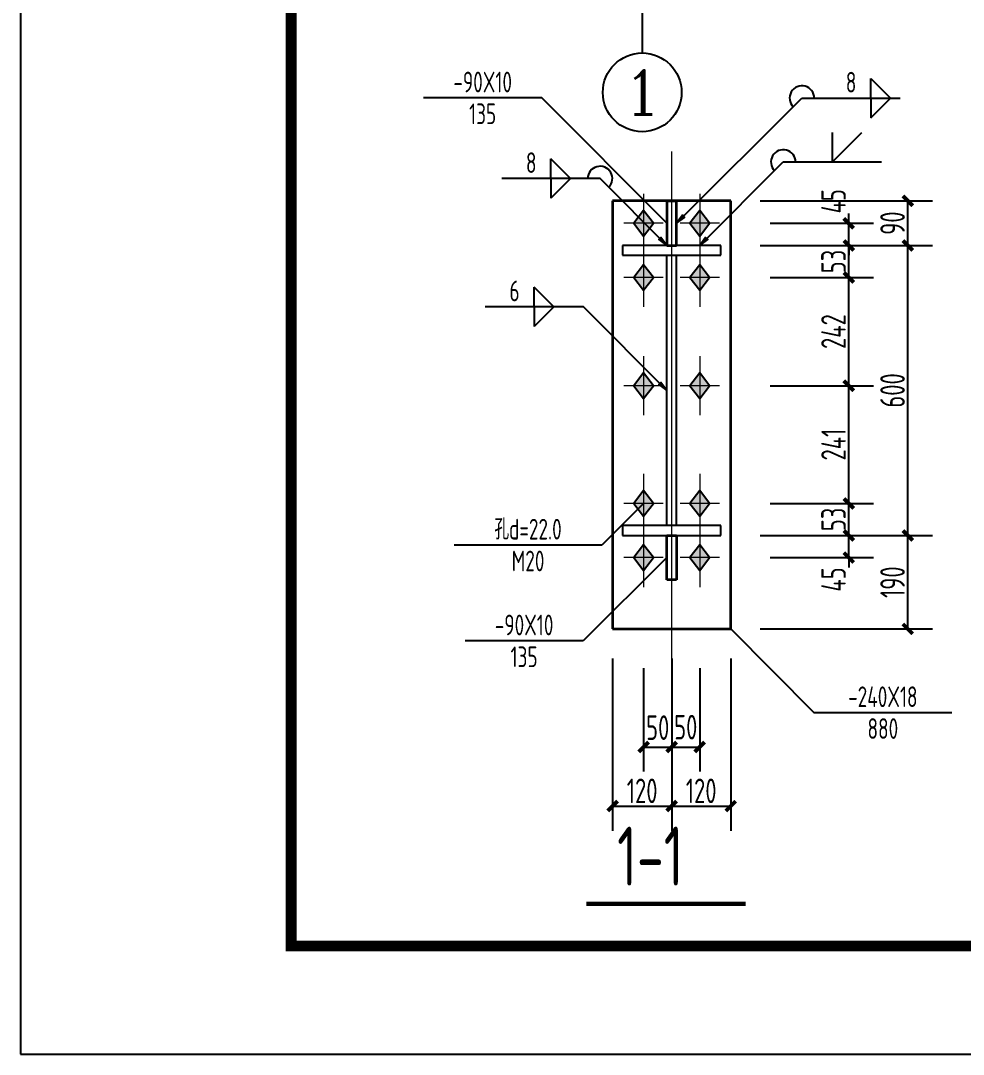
# Model space of a CAD drawing. Extents: x 69728788 to 149766163, y 20718153 to 43663798.
# Drawn here: x 74844841 to 74854422, y 21089365 to 21099867 of the extents above; entities that cross this region are included whole.
import ezdxf
from ezdxf.enums import TextEntityAlignment as Align

# ---------------------------------------------------------------- set-up
doc = ezdxf.new("R2010")
doc.units = 0
doc.header["$LTSCALE"] = 1000
doc.header["$MEASUREMENT"] = 0
doc.linetypes.add('DOTE', pattern=[2.42, 2, -0.2, 0.02, -0.2])
doc.linetypes.add('线型6', pattern=[8.75, 5, -1.25, 1.25, -1.25])
doc.layers.get('0').update_dxf_attribs({"linetype": 'CONTINUOUS'})
doc.layers.get('DEFPOINTS').update_dxf_attribs({"linetype": 'CONTINUOUS'})
for name, color, linetype in [('10', 7, 'CONTINUOUS'), ('AXIS', 3, 'CONTINUOUS'), ('AXIS_TEXT', 7, 'CONTINUOUS'), ('DOTE', 251, 'DOTE'), ('PUB_TITLE', 4, 'CONTINUOUS'), ('尺寸标注', 253, 'CONTINUOUS'), ('焊缝标注', 253, 'CONTINUOUS'), ('螺栓孔标注', 253, 'CONTINUOUS'), ('钢板标注', 253, 'CONTINUOUS')]:
    doc.layers.add(name, color=color, linetype=linetype)
doc.layers.add('20', color=2, linetype='CONTINUOUS', lineweight=35)
doc.styles.add('COMPLEX', font='COMPLEX')
doc.styles.add('PkpmHz', font='Pkpmeng', dxfattribs={"width": 0.7, "bigfont": 'hztxt'})
doc.styles.add('TSSD_Rein', font='atssdeng.shx', dxfattribs={"width": 0.7, "bigfont": 'atssdchn.shx'})
doc.dimstyles.new('Pkpm_1.00', dxfattribs={"dimtxt": 250, "dimasz": 100, "dimexe": 250, "dimexo": 0.0625, "dimgap": 30, "dimtad": 1, "dimdec": 0, "dimrnd": 5, "dimzin": 0, "dimdsep": 46, "dimtxsty": 'PkpmHz', "dimblk1": 'ARCHTICK', "dimblk2": 'ARCHTICK', "dimsah": 1, "dimcen": 0.09, "dimadec": 0, "dimazin": 0, "dimtfac": 1, "dimtdec": 0, "dimtmove": 2, "dimatfit": 1, "dimfxl": 1, "dimtolj": 1, "dimtzin": 0, "dimarcsym": 0})

# ---------------------------------------------------------------- blocks, each defined once
blk = doc.blocks.new('_ArchTick')
at = {"color": 0, "linetype": 'ByBlock', "const_width": 0.4}
blk.add_lwpolyline([(-0.5, -0.5), (0.5, 0.5)], dxfattribs=at)
blk = doc.blocks.new('*D2116')
at = {"layer": 'DEFPOINTS', "color": 0, "linetype": 'Continuous'}
for p in [(74852058, 21097808), (74853258, 21097808), (74852058, 21097583)]:
    blk.add_point(p, dxfattribs=at)
at = {"layer": '尺寸标注', "color": 0, "linetype": 'Continuous', "lineweight": -2}
for p, q in [((74853258, 21097808), (74853258, 21097908)), ((74852458, 21097808), (74853508, 21097808)), ((74853258, 21097583), (74853258, 21097808)), ((74852458, 21097583), (74853508, 21097583)), ((74853258, 21097583), (74853258, 21097483))]:
    blk.add_line(p, q, dxfattribs=at)
at = {"layer": '尺寸标注', "color": 0, "linetype": 'Continuous', "lineweight": -2, "xscale": 100, "yscale": 100, "zscale": 100}
for p, rotation in [((74853258, 21097808), 270), ((74853258, 21097583), 90)]:
    blk.add_blockref('_ArchTick', p, dxfattribs=dict(at, rotation=rotation))
at = {"layer": '尺寸标注', "color": 0, "linetype": 'Continuous', "insert": (74853103, 21098032), "char_height": 250, "attachment_point": 5, "rotation": 90, "style": 'PkpmHz'}
blk.add_mtext('\\A1;45', dxfattribs=at)
blk = doc.blocks.new('*D2117')
at = {"layer": 'DEFPOINTS', "color": 0, "linetype": 'Continuous'}
for p in [(74852058, 21097583), (74853258, 21097583), (74852058, 21097258)]:
    blk.add_point(p, dxfattribs=at)
at = {"layer": '尺寸标注', "color": 0, "linetype": 'Continuous', "lineweight": -2}
for p, q in [((74852458, 21097583), (74853508, 21097583)), ((74853258, 21097258), (74853258, 21097583)), ((74852458, 21097258), (74853508, 21097258))]:
    blk.add_line(p, q, dxfattribs=at)
at = {"layer": '尺寸标注', "color": 0, "linetype": 'Continuous', "lineweight": -2, "xscale": 100, "yscale": 100, "zscale": 100}
for p, rotation in [((74853258, 21097583), 90), ((74853258, 21097258), 270)]:
    blk.add_blockref('_ArchTick', p, dxfattribs=dict(at, rotation=rotation))
at = {"layer": '尺寸标注', "color": 0, "linetype": 'Continuous', "insert": (74853103, 21097420), "char_height": 250, "attachment_point": 5, "rotation": 90, "style": 'PkpmHz'}
blk.add_mtext('\\A1;53', dxfattribs=at)
blk = doc.blocks.new('*D2118')
at = {"layer": 'DEFPOINTS', "color": 0, "linetype": 'Continuous'}
for p in [(74852058, 21094637), (74853258, 21094637), (74852058, 21094412)]:
    blk.add_point(p, dxfattribs=at)
at = {"layer": '尺寸标注', "color": 0, "linetype": 'Continuous', "lineweight": -2}
for p, q in [((74853258, 21094637), (74853258, 21094737)), ((74852458, 21094637), (74853508, 21094637)), ((74853258, 21094412), (74853258, 21094637)), ((74852458, 21094412), (74853508, 21094412)), ((74853258, 21094412), (74853258, 21094312))]:
    blk.add_line(p, q, dxfattribs=at)
at = {"layer": '尺寸标注', "color": 0, "linetype": 'Continuous', "lineweight": -2, "xscale": 100, "yscale": 100, "zscale": 100}
for p, rotation in [((74853258, 21094637), 270), ((74853258, 21094412), 90)]:
    blk.add_blockref('_ArchTick', p, dxfattribs=dict(at, rotation=rotation))
at = {"layer": '尺寸标注', "color": 0, "linetype": 'Continuous', "insert": (74853103, 21094189), "char_height": 250, "attachment_point": 5, "rotation": 90, "style": 'PkpmHz'}
blk.add_mtext('\\A1;45', dxfattribs=at)
blk = doc.blocks.new('*D2119')
at = {"layer": 'DEFPOINTS', "color": 0, "linetype": 'Continuous'}
for p in [(74852058, 21094962), (74853258, 21094962), (74852058, 21094637)]:
    blk.add_point(p, dxfattribs=at)
at = {"layer": '尺寸标注', "color": 0, "linetype": 'Continuous', "lineweight": -2}
for p, q in [((74852458, 21094962), (74853508, 21094962)), ((74853258, 21094637), (74853258, 21094962)), ((74852458, 21094637), (74853508, 21094637))]:
    blk.add_line(p, q, dxfattribs=at)
at = {"layer": '尺寸标注', "color": 0, "linetype": 'Continuous', "lineweight": -2, "xscale": 100, "yscale": 100, "zscale": 100}
for p, rotation in [((74853258, 21094962), 90), ((74853258, 21094637), 270)]:
    blk.add_blockref('_ArchTick', p, dxfattribs=dict(at, rotation=rotation))
at = {"layer": '尺寸标注', "color": 0, "linetype": 'Continuous', "insert": (74853103, 21094800), "char_height": 250, "attachment_point": 5, "rotation": 90, "style": 'PkpmHz'}
blk.add_mtext('\\A1;53', dxfattribs=at)
blk = doc.blocks.new('*D2120')
at = {"layer": 'DEFPOINTS', "color": 0, "linetype": 'Continuous'}
for p in [(74852058, 21097258), (74853258, 21097258), (74852058, 21096158)]:
    blk.add_point(p, dxfattribs=at)
at = {"layer": '尺寸标注', "color": 0, "linetype": 'Continuous', "lineweight": -2}
for p, q in [((74852458, 21097258), (74853508, 21097258)), ((74853258, 21096158), (74853258, 21097258)), ((74852458, 21096158), (74853508, 21096158))]:
    blk.add_line(p, q, dxfattribs=at)
at = {"layer": '尺寸标注', "color": 0, "linetype": 'Continuous', "lineweight": -2, "xscale": 100, "yscale": 100, "zscale": 100}
for p, rotation in [((74853258, 21097258), 90), ((74853258, 21096158), 270)]:
    blk.add_blockref('_ArchTick', p, dxfattribs=dict(at, rotation=rotation))
at = {"layer": '尺寸标注', "color": 0, "linetype": 'Continuous', "insert": (74853103, 21096708), "char_height": 250, "attachment_point": 5, "rotation": 90, "style": 'PkpmHz'}
blk.add_mtext('\\A1;242', dxfattribs=at)
blk = doc.blocks.new('*D2121')
at = {"layer": 'DEFPOINTS', "color": 0, "linetype": 'Continuous'}
for p in [(74852058, 21096158), (74853258, 21096158), (74852058, 21094962)]:
    blk.add_point(p, dxfattribs=at)
at = {"layer": '尺寸标注', "color": 0, "linetype": 'Continuous', "lineweight": -2}
for p, q in [((74852458, 21096158), (74853508, 21096158)), ((74853258, 21094962), (74853258, 21096158)), ((74852458, 21094962), (74853508, 21094962))]:
    blk.add_line(p, q, dxfattribs=at)
at = {"layer": '尺寸标注', "color": 0, "linetype": 'Continuous', "lineweight": -2, "xscale": 100, "yscale": 100, "zscale": 100}
for p, rotation in [((74853258, 21096158), 90), ((74853258, 21094962), 270)]:
    blk.add_blockref('_ArchTick', p, dxfattribs=dict(at, rotation=rotation))
at = {"layer": '尺寸标注', "color": 0, "linetype": 'Continuous', "insert": (74853103, 21095560), "char_height": 250, "attachment_point": 5, "rotation": 90, "style": 'PkpmHz'}
blk.add_mtext('\\A1;241', dxfattribs=at)
blk = doc.blocks.new('*D2122')
at = {"layer": 'DEFPOINTS', "color": 0, "linetype": 'Continuous'}
for p in [(74851173, 21093687), (74851458, 21093687), (74851458, 21092487)]:
    blk.add_point(p, dxfattribs=at)
at = {"layer": '尺寸标注', "color": 0, "linetype": 'Continuous', "lineweight": -2}
for p, q in [((74851173, 21093287), (74851173, 21092237)), ((74851458, 21093287), (74851458, 21092237)), ((74851173, 21092487), (74851458, 21092487))]:
    blk.add_line(p, q, dxfattribs=at)
at = {"layer": '尺寸标注', "color": 0, "linetype": 'Continuous', "lineweight": -2, "xscale": 100, "yscale": 100, "zscale": 100, "rotation": 180}
blk.add_blockref('_ArchTick', (74851173, 21092487), dxfattribs=at)
at = {"layer": '尺寸标注', "color": 0, "linetype": 'Continuous', "lineweight": -2, "xscale": 100, "yscale": 100, "zscale": 100}
blk.add_blockref('_ArchTick', (74851458, 21092487), dxfattribs=at)
at = {"layer": '尺寸标注', "color": 0, "linetype": 'Continuous', "insert": (74851316, 21092684), "char_height": 250, "attachment_point": 5, "style": 'PkpmHz'}
blk.add_mtext('\\A1;50', dxfattribs=at)
blk = doc.blocks.new('*D2123')
at = {"layer": 'DEFPOINTS', "color": 0, "linetype": 'Continuous'}
for p in [(74851458, 21093687), (74851743, 21093687), (74851743, 21092487)]:
    blk.add_point(p, dxfattribs=at)
at = {"layer": '尺寸标注', "color": 0, "linetype": 'Continuous', "lineweight": -2}
for p, q in [((74851458, 21093287), (74851458, 21092237)), ((74851743, 21093287), (74851743, 21092237)), ((74851458, 21092487), (74851743, 21092487))]:
    blk.add_line(p, q, dxfattribs=at)
at = {"layer": '尺寸标注', "color": 0, "linetype": 'Continuous', "lineweight": -2, "xscale": 100, "yscale": 100, "zscale": 100, "rotation": 180}
blk.add_blockref('_ArchTick', (74851458, 21092487), dxfattribs=at)
at = {"layer": '尺寸标注', "color": 0, "linetype": 'Continuous', "lineweight": -2, "xscale": 100, "yscale": 100, "zscale": 100}
blk.add_blockref('_ArchTick', (74851743, 21092487), dxfattribs=at)
at = {"layer": '尺寸标注', "color": 0, "linetype": 'Continuous', "insert": (74851601, 21092689), "char_height": 250, "attachment_point": 5, "style": 'PkpmHz'}
blk.add_mtext('\\A1;50', dxfattribs=at)
blk = doc.blocks.new('*D2124')
at = {"layer": 'DEFPOINTS', "color": 0, "linetype": 'Continuous'}
for p in [(74850858, 21093687), (74851458, 21093687), (74851458, 21091887)]:
    blk.add_point(p, dxfattribs=at)
at = {"layer": '尺寸标注', "color": 0, "linetype": 'Continuous', "lineweight": -2}
for p, q in [((74850858, 21093387), (74850858, 21091637)), ((74851458, 21093387), (74851458, 21091637)), ((74850858, 21091887), (74851458, 21091887))]:
    blk.add_line(p, q, dxfattribs=at)
at = {"layer": '尺寸标注', "color": 0, "linetype": 'Continuous', "lineweight": -2, "xscale": 100, "yscale": 100, "zscale": 100, "rotation": 180}
blk.add_blockref('_ArchTick', (74850858, 21091887), dxfattribs=at)
at = {"layer": '尺寸标注', "color": 0, "linetype": 'Continuous', "lineweight": -2, "xscale": 100, "yscale": 100, "zscale": 100}
blk.add_blockref('_ArchTick', (74851458, 21091887), dxfattribs=at)
at = {"layer": '尺寸标注', "color": 0, "linetype": 'Continuous', "insert": (74851158, 21092042), "char_height": 250, "attachment_point": 5, "style": 'PkpmHz'}
blk.add_mtext('\\A1;120', dxfattribs=at)
blk = doc.blocks.new('*D2125')
at = {"layer": 'DEFPOINTS', "color": 0, "linetype": 'Continuous'}
for p in [(74851458, 21093687), (74852058, 21093687), (74852058, 21091887)]:
    blk.add_point(p, dxfattribs=at)
at = {"layer": '尺寸标注', "color": 0, "linetype": 'Continuous', "lineweight": -2}
for p, q in [((74851458, 21093387), (74851458, 21091637)), ((74852058, 21093387), (74852058, 21091637)), ((74851458, 21091887), (74852058, 21091887))]:
    blk.add_line(p, q, dxfattribs=at)
at = {"layer": '尺寸标注', "color": 0, "linetype": 'Continuous', "lineweight": -2, "xscale": 100, "yscale": 100, "zscale": 100, "rotation": 180}
blk.add_blockref('_ArchTick', (74851458, 21091887), dxfattribs=at)
at = {"layer": '尺寸标注', "color": 0, "linetype": 'Continuous', "lineweight": -2, "xscale": 100, "yscale": 100, "zscale": 100}
blk.add_blockref('_ArchTick', (74852058, 21091887), dxfattribs=at)
at = {"layer": '尺寸标注', "color": 0, "linetype": 'Continuous', "insert": (74851758, 21092042), "char_height": 250, "attachment_point": 5, "style": 'PkpmHz'}
blk.add_mtext('\\A1;120', dxfattribs=at)
blk = doc.blocks.new('*D2126')
at = {"layer": 'DEFPOINTS', "color": 0, "linetype": 'Continuous'}
for p in [(74852058, 21094637), (74853858, 21094637), (74852058, 21093687)]:
    blk.add_point(p, dxfattribs=at)
at = {"layer": '尺寸标注', "color": 0, "linetype": 'Continuous', "lineweight": -2}
for p, q in [((74852358, 21094637), (74854108, 21094637)), ((74853858, 21093687), (74853858, 21094637)), ((74852358, 21093687), (74854108, 21093687))]:
    blk.add_line(p, q, dxfattribs=at)
at = {"layer": '尺寸标注', "color": 0, "linetype": 'Continuous', "lineweight": -2, "xscale": 100, "yscale": 100, "zscale": 100}
for p, rotation in [((74853858, 21094637), 90), ((74853858, 21093687), 270)]:
    blk.add_blockref('_ArchTick', p, dxfattribs=dict(at, rotation=rotation))
at = {"layer": '尺寸标注', "color": 0, "linetype": 'Continuous', "insert": (74853703, 21094162), "char_height": 250, "attachment_point": 5, "rotation": 90, "style": 'PkpmHz'}
blk.add_mtext('\\A1;190', dxfattribs=at)
blk = doc.blocks.new('*D2127')
at = {"layer": 'DEFPOINTS', "color": 0, "linetype": 'Continuous'}
for p in [(74852058, 21097583), (74853858, 21097583), (74852058, 21094637)]:
    blk.add_point(p, dxfattribs=at)
at = {"layer": '尺寸标注', "color": 0, "linetype": 'Continuous', "lineweight": -2}
for p, q in [((74852358, 21097583), (74854108, 21097583)), ((74853858, 21094637), (74853858, 21097583)), ((74852358, 21094637), (74854108, 21094637))]:
    blk.add_line(p, q, dxfattribs=at)
at = {"layer": '尺寸标注', "color": 0, "linetype": 'Continuous', "lineweight": -2, "xscale": 100, "yscale": 100, "zscale": 100}
for p, rotation in [((74853858, 21097583), 90), ((74853858, 21094637), 270)]:
    blk.add_blockref('_ArchTick', p, dxfattribs=dict(at, rotation=rotation))
at = {"layer": '尺寸标注', "color": 0, "linetype": 'Continuous', "insert": (74853703, 21096110), "char_height": 250, "attachment_point": 5, "rotation": 90, "style": 'PkpmHz'}
blk.add_mtext('\\A1;600', dxfattribs=at)
blk = doc.blocks.new('*D2128')
at = {"layer": 'DEFPOINTS', "color": 0, "linetype": 'Continuous'}
for p in [(74852058, 21098037), (74853858, 21098037), (74852058, 21097583)]:
    blk.add_point(p, dxfattribs=at)
at = {"layer": '尺寸标注', "color": 0, "linetype": 'Continuous', "lineweight": -2}
for p, q in [((74852358, 21098037), (74854108, 21098037)), ((74853858, 21097583), (74853858, 21098037)), ((74852358, 21097583), (74854108, 21097583))]:
    blk.add_line(p, q, dxfattribs=at)
at = {"layer": '尺寸标注', "color": 0, "linetype": 'Continuous', "lineweight": -2, "xscale": 100, "yscale": 100, "zscale": 100}
for p, rotation in [((74853858, 21098037), 90), ((74853858, 21097583), 270)]:
    blk.add_blockref('_ArchTick', p, dxfattribs=dict(at, rotation=rotation))
at = {"layer": '尺寸标注', "color": 0, "linetype": 'Continuous', "insert": (74853703, 21097810), "char_height": 250, "attachment_point": 5, "rotation": 90, "style": 'PkpmHz'}
blk.add_mtext('\\A1;90', dxfattribs=at)
blk = doc.blocks.new('_AXISO')
blk.add_circle((0, 0), 0.5)
at = {"layer": 'AXIS_TEXT', "style": 'COMPLEX', "width": 1.041667}
blk.add_attdef('A', text='', height=0.56, dxfattribs=at).set_placement((-0.25, -0.28), (0.25, -0.28), align=Align.FIT)

msp = doc.modelspace()

# ---------------------------------------------------------------- hatches: boundary and pattern name
at = {"layer": '10'}
for points in [[(74851173.1, 21097938), (74851073.1, 21097808), (74851173.1, 21097678), (74851273.1, 21097808)], [(74851743.1, 21097938), (74851643.1, 21097808), (74851743.1, 21097678), (74851843.1, 21097808)], [(74851173.1, 21097388), (74851073.1, 21097258), (74851173.1, 21097128), (74851273.1, 21097258)], [(74851743.1, 21097388), (74851643.1, 21097258), (74851743.1, 21097128), (74851843.1, 21097258)], [(74851173.1, 21096288), (74851073.1, 21096158), (74851173.1, 21096028), (74851273.1, 21096158)], [(74851743.1, 21096288), (74851643.1, 21096158), (74851743.1, 21096028), (74851843.1, 21096158)], [(74851173.1, 21095092.3), (74851073.1, 21094962.3), (74851173.1, 21094832.3), (74851273.1, 21094962.3)], [(74851743.1, 21095092.3), (74851643.1, 21094962.3), (74851743.1, 21094832.3), (74851843.1, 21094962.3)], [(74851173.1, 21094542.3), (74851073.1, 21094412.3), (74851173.1, 21094282.3), (74851273.1, 21094412.3)], [(74851743.1, 21094542.3), (74851643.1, 21094412.3), (74851743.1, 21094282.3), (74851843.1, 21094412.3)]]:
    msp.add_hatch(color=1, dxfattribs=at).paths.add_polyline_path(points)
at = {"layer": '焊缝标注'}
for points in [[(74851508.1, 21097808), (74851589.5, 21097868), (74851568.3, 21097889.3)], [(74851408.1, 21097583), (74851348.1, 21097664.4), (74851326.9, 21097643.2)], [(74851743.1, 21097583), (74851824.5, 21097643), (74851803.3, 21097664.3)], [(74851408.1, 21096110.1), (74851348.1, 21096191.5), (74851326.9, 21096170.3)]]:
    msp.add_hatch(color=256, dxfattribs=at).paths.add_polyline_path(points)

# ---------------------------------------------------------------- linework, layer by layer
at = {"layer": '10', "linetype": '线型6', "lineweight": 18, "ltscale": 100}
msp.add_line((74851458.1, 21093187.3), (74851458.1, 21098537.3), dxfattribs=at)
at = {"layer": '10', "color": 9, "lineweight": 18, "ltscale": 100}
for p, q in [((74851173.1, 21098108), (74851173.1, 21097508)), ((74851743.1, 21098108), (74851743.1, 21097508)), ((74851373.1, 21097808), (74850973.1, 21097808)), ((74851943.1, 21097808), (74851543.1, 21097808)), ((74851173.1, 21097558), (74851173.1, 21096958)), ((74851743.1, 21097558), (74851743.1, 21096958)), ((74851373.1, 21097258), (74850973.1, 21097258)), ((74851943.1, 21097258), (74851543.1, 21097258)), ((74851173.1, 21096458), (74851173.1, 21095858)), ((74851743.1, 21096458), (74851743.1, 21095858)), ((74851373.1, 21096158), (74850973.1, 21096158)), ((74851943.1, 21096158), (74851543.1, 21096158)), ((74851173.1, 21095262.3), (74851173.1, 21094662.3)), ((74851743.1, 21095262.3), (74851743.1, 21094662.3)), ((74851373.1, 21094962.3), (74850973.1, 21094962.3)), ((74851943.1, 21094962.3), (74851543.1, 21094962.3)), ((74851173.1, 21094712.3), (74851173.1, 21094112.3)), ((74851743.1, 21094712.3), (74851743.1, 21094112.3)), ((74851373.1, 21094412.3), (74850973.1, 21094412.3)), ((74851943.1, 21094412.3), (74851543.1, 21094412.3))]:
    msp.add_line(p, q, dxfattribs=at)
at = {"layer": '10', "color": 3, "ltscale": 100}
for p, q in [((74851958.1, 21097583), (74850958.1, 21097583)), ((74850958.1, 21097583), (74850958.1, 21097483)), ((74851958.1, 21097483), (74851958.1, 21097583)), ((74850958.1, 21097483), (74851958.1, 21097483)), ((74851408.1, 21094737.3), (74851408.1, 21097483)), ((74851508.1, 21094737.3), (74851508.1, 21097483)), ((74851958.1, 21094737.3), (74850958.1, 21094737.3)), ((74850958.1, 21094737.3), (74850958.1, 21094637.3)), ((74851958.1, 21094637.3), (74851958.1, 21094737.3)), ((74850958.1, 21094637.3), (74851958.1, 21094637.3))]:
    msp.add_line(p, q, dxfattribs=at)
at = {"layer": '10', "color": 1, "linetype": 'Continuous'}
for points in [[(74851173.1, 21097938), (74851073.1, 21097808), (74851173.1, 21097678), (74851273.1, 21097808)], [(74851743.1, 21097938), (74851643.1, 21097808), (74851743.1, 21097678), (74851843.1, 21097808)], [(74851173.1, 21097388), (74851073.1, 21097258), (74851173.1, 21097128), (74851273.1, 21097258)], [(74851743.1, 21097388), (74851643.1, 21097258), (74851743.1, 21097128), (74851843.1, 21097258)], [(74851173.1, 21096288), (74851073.1, 21096158), (74851173.1, 21096028), (74851273.1, 21096158)], [(74851743.1, 21096288), (74851643.1, 21096158), (74851743.1, 21096028), (74851843.1, 21096158)], [(74851173.1, 21095092.3), (74851073.1, 21094962.3), (74851173.1, 21094832.3), (74851273.1, 21094962.3)], [(74851743.1, 21095092.3), (74851643.1, 21094962.3), (74851743.1, 21094832.3), (74851843.1, 21094962.3)], [(74851173.1, 21094542.3), (74851073.1, 21094412.3), (74851173.1, 21094282.3), (74851273.1, 21094412.3)], [(74851743.1, 21094542.3), (74851643.1, 21094412.3), (74851743.1, 21094282.3), (74851843.1, 21094412.3)]]:
    msp.add_lwpolyline(points, close=True, dxfattribs=at)
at = {"layer": '10', "const_width": 45}
msp.add_lwpolyline([(74850591.3, 21090892.8), (74852211.3, 21090892.8)], dxfattribs=at)
at = {"layer": '20', "ltscale": 100}
for p, q in [((74852058.1, 21098037.3), (74850858.1, 21098037.3)), ((74850858.1, 21098037.3), (74850858.1, 21093687.3)), ((74851508.1, 21098033), (74851408.1, 21098033)), ((74851408.1, 21098033), (74851408.1, 21097583)), ((74851508.1, 21097583), (74851508.1, 21098033)), ((74852058.1, 21093687.3), (74852058.1, 21098037.3)), ((74851408.1, 21097583), (74851508.1, 21097583)), ((74851408.1, 21094637.3), (74851508.1, 21094637.3)), ((74851408.1, 21094187.3), (74851408.1, 21094637.3)), ((74851508.1, 21094637.3), (74851508.1, 21094187.3)), ((74851508.1, 21094187.3), (74851408.1, 21094187.3)), ((74850858.1, 21093687.3), (74852058.1, 21093687.3))]:
    msp.add_line(p, q, dxfattribs=at)
at = {"layer": 'DOTE', "color": 250}
msp.add_line((74851158.4, 21132248.6), (74851158.4, 21099538.7), dxfattribs=at)
at = {"layer": 'PUB_TITLE'}
msp.add_lwpolyline([(74844840.8, 21089364.9), (74942960.8, 21089364.9), (74942960.8, 21135564.9), (74844840.8, 21135564.9)], close=True, dxfattribs=at)
at = {"layer": 'PUB_TITLE', "const_width": 110}
msp.add_lwpolyline([(74847590.8, 21090464.9), (74941860.8, 21090464.9), (74941860.8, 21134464.9), (74847590.8, 21134464.9)], close=True, dxfattribs=at)
at = {"layer": '焊缝标注', "ltscale": 100}
for p, q in [((74853481.4, 21099280.3), (74853681.4, 21099080.3)), ((74853481.4, 21099080.3), (74853481.4, 21099280.3)), ((74851508.1, 21097808), (74852781.4, 21099080.3)), ((74852781.4, 21099080.3), (74853781.4, 21099080.3)), ((74853481.4, 21098880.3), (74853681.4, 21099080.3)), ((74853481.4, 21099080.3), (74853481.4, 21098880.3)), ((74853092, 21098431.2), (74853092, 21098731.2)), ((74853092, 21098431.2), (74853392, 21098731.2)), ((74850430.1, 21098262.6), (74850230.1, 21098462.6)), ((74850230.1, 21098262.6), (74850230.1, 21098462.6)), ((74851743.1, 21097583), (74852592, 21098431.2)), ((74852592, 21098431.2), (74853592, 21098431.2)), ((74850730.1, 21098262.6), (74849730.1, 21098262.6)), ((74850430.1, 21098262.6), (74850230.1, 21098062.6)), ((74850230.1, 21098262.6), (74850230.1, 21098062.6)), ((74851408.1, 21097583), (74850730.1, 21098262.6)), ((74850260.6, 21096959.7), (74850060.6, 21097159.7)), ((74850060.6, 21096959.7), (74850060.6, 21097159.7)), ((74850560.6, 21096959.7), (74849560.6, 21096959.7)), ((74850260.6, 21096959.7), (74850060.6, 21096759.7)), ((74850060.6, 21096959.7), (74850060.6, 21096759.7)), ((74851408.1, 21096110.1), (74850560.6, 21096959.7))]:
    msp.add_line(p, q, dxfattribs=at)
at = {"layer": '焊缝标注', "linetype": 'Continuous'}
for points in [[(74851508.1, 21097808), (74851589.5, 21097868), (74851568.3, 21097889.3)], [(74851408.1, 21097583), (74851348.1, 21097664.4), (74851326.9, 21097643.2)], [(74851743.1, 21097583), (74851824.5, 21097643), (74851803.3, 21097664.3)], [(74851408.1, 21096110.1), (74851348.1, 21096191.5), (74851326.9, 21096170.3)]]:
    msp.add_lwpolyline(points, close=True, dxfattribs=at)
at = {"layer": '焊缝标注', "ltscale": 100}
for centre, start, end in [((74852781.4, 21099080.3), 0, 224.97719), ((74852592, 21098431.2), 0, 224.97719), ((74850730.1, 21098262.6), 314.93155, 180)]:
    msp.add_arc(centre, 125, start, end, dxfattribs=at)
at = {"layer": '螺栓孔标注', "ltscale": 100}
for p, q in [((74851173.1, 21094962.3), (74850748, 21094538.9)), ((74850748, 21094538.9), (74849248, 21094538.9))]:
    msp.add_line(p, q, dxfattribs=at)
at = {"layer": '螺栓孔标注', "ltscale": 100, "const_width": 10}
msp.add_lwpolyline([(74851178.1, 21094962.3, 1), (74851168.1, 21094962.3, 1)], format="xyb", close=True, dxfattribs=at)
at = {"layer": '钢板标注', "ltscale": 100}
for p, q in [((74850136.9, 21099082.3), (74848936.9, 21099082.3)), ((74851408.1, 21097808), (74850136.9, 21099082.3)), ((74851408.1, 21094412.3), (74850557.9, 21093565.5)), ((74852058.1, 21093687.3), (74852904.3, 21092836.4)), ((74850557.9, 21093565.5), (74849357.9, 21093565.5)), ((74852904.3, 21092836.4), (74854304.3, 21092836.4))]:
    msp.add_line(p, q, dxfattribs=at)
at = {"layer": '钢板标注', "ltscale": 100, "const_width": 10}
for points in [[(74851413.1, 21097808, 1), (74851403.1, 21097808, 1)], [(74851413.1, 21094412.3, 1), (74851403.1, 21094412.3, 1)], [(74852063.1, 21093687.3, 1), (74852053.1, 21093687.3, 1)]]:
    msp.add_lwpolyline(points, format="xyb", close=True, dxfattribs=at)

# ---------------------------------------------------------------- block references
at = {"layer": 'AXIS', "ltscale": 1000}
ref = msp.add_blockref('_AXISO', (74851158.4, 21099138.7), dxfattribs=dict(at, xscale=800, yscale=800, zscale=800))
ref.add_attrib('A', '1', dxfattribs={"layer": 'AXIS_TEXT', "height": 448, "style": 'COMPLEX', "width": 2.083333}).set_placement((74850958.4, 21098914.7), (74851358.4, 21098914.7), align=Align.FIT)

# ---------------------------------------------------------------- texts
at = {"layer": '10', "style": 'TSSD_Rein', "width": 0.7}
msp.add_text('1-1', height=600, dxfattribs=at).set_placement((74850904.1, 21091078.3))
at = {"layer": '焊缝标注', "style": 'PkpmHz', "width": 0.71}
for s, p in [('8', (74853281.4, 21099136.9)), ('8', (74850030.1, 21098319.2)), ('6', (74849860.6, 21097016.3))]:
    msp.add_text(s, height=210, dxfattribs=at).set_placement(p, align=Align.CENTER)
at = {"layer": '螺栓孔标注', "style": 'PkpmHz', "width": 0.71}
msp.add_text('孔d=22.0', height=210, dxfattribs=at).set_placement((74849998, 21094595.5), align=Align.CENTER)
msp.add_text('M20', height=210, dxfattribs=at).set_placement((74849998, 21094482.3), align=Align.TOP_CENTER)
at = {"layer": '钢板标注', "style": 'PkpmHz', "width": 0.71}
for s, p in [('-90X10', (74849536.9, 21099138.9)), ('-90X10', (74849957.9, 21093622.1)), ('-240X18', (74853604.3, 21092893))]:
    msp.add_text(s, height=210, dxfattribs=at).set_placement(p, align=Align.CENTER)
for s, p in [('135', (74849536.9, 21099025.7)), ('135', (74849957.9, 21093508.9)), ('880', (74853604.3, 21092779.8))]:
    msp.add_text(s, height=210, dxfattribs=at).set_placement(p, align=Align.TOP_CENTER)

# ---------------------------------------------------------------- dimensions: what is measured, and where the dimension line sits
at = {"layer": '尺寸标注', "linetype": 'Continuous'}
for base, p1, p2, picture, middle in [((74853258.1, 21097808), (74852058.1, 21097583), (74852058.1, 21097808), '*D2116', (74853102.9, 21098031.6)), ((74853258.1, 21094637.3), (74852058.1, 21094412.3), (74852058.1, 21094637.3), '*D2118', (74853102.9, 21094188.7))]:
    dim = msp.add_linear_dim(base=base, p1=p1, p2=p2, angle=90, text='45', dimstyle='Pkpm_1.00', override={"dimexo": 400, "dimtih": 0, "dimtoh": 0}, dxfattribs=at)
    dim.commit()
    dim.dimension.update_dxf_attribs({"geometry": picture, "text_midpoint": middle, "dimtype": 160})
for base, p1, p2, text, override, picture, middle in [((74853858.1, 21098037.3), (74852058.1, 21097583), (74852058.1, 21098037.3), '90', {"dimexo": 300, "dimtih": 0, "dimtoh": 0}, '*D2128', (74853703.1, 21097810.1)), ((74853258.1, 21097583), (74852058.1, 21097258), (74852058.1, 21097583), '53', {"dimexo": 400, "dimtih": 0, "dimtoh": 0}, '*D2117', (74853103.1, 21097420.5)), ((74853858.1, 21097583), (74852058.1, 21094637.3), (74852058.1, 21097583), '600', {"dimexo": 300, "dimtih": 0, "dimtoh": 0}, '*D2127', (74853703.1, 21096110.1)), ((74853258.1, 21097258), (74852058.1, 21096158), (74852058.1, 21097258), '242', {"dimexo": 400, "dimtih": 0, "dimtoh": 0}, '*D2120', (74853103.1, 21096708)), ((74853258.1, 21096158), (74852058.1, 21094962.3), (74852058.1, 21096158), '241', {"dimexo": 400, "dimtih": 0, "dimtoh": 0}, '*D2121', (74853103.1, 21095560.1)), ((74853258.1, 21094962.3), (74852058.1, 21094637.3), (74852058.1, 21094962.3), '53', {"dimexo": 400, "dimtih": 0, "dimtoh": 0}, '*D2119', (74853103.1, 21094799.8)), ((74853858.1, 21094637.3), (74852058.1, 21093687.3), (74852058.1, 21094637.3), '190', {"dimexo": 300, "dimtih": 0, "dimtoh": 0}, '*D2126', (74853703.1, 21094162.3))]:
    dim = msp.add_linear_dim(base=base, p1=p1, p2=p2, angle=90, text=text, dimstyle='Pkpm_1.00', override=override, dxfattribs=at)
    dim.commit()
    dim.dimension.update_dxf_attribs({"geometry": picture, "text_midpoint": middle})
for base, p1, p2, picture, middle in [((74851458.1, 21091887.3), (74850858.1, 21093687.3), (74851458.1, 21093687.3), '*D2124', (74851158.1, 21092042.3)), ((74852058.1, 21091887.3), (74851458.1, 21093687.3), (74852058.1, 21093687.3), '*D2125', (74851758.1, 21092042.3))]:
    dim = msp.add_linear_dim(base=base, p1=p1, p2=p2, text='120', dimstyle='Pkpm_1.00', override={"dimexo": 300, "dimtih": 0, "dimtoh": 0}, dxfattribs=at)
    dim.commit()
    dim.dimension.update_dxf_attribs({"geometry": picture, "text_midpoint": middle})
for base, p1, p2, picture, middle in [((74851458.1, 21092487.3), (74851173.1, 21093687.3), (74851458.1, 21093687.3), '*D2122', (74851315.6, 21092683.8)), ((74851743.1, 21092487.3), (74851458.1, 21093687.3), (74851743.1, 21093687.3), '*D2123', (74851600.6, 21092688.8))]:
    dim = msp.add_linear_dim(base=base, p1=p1, p2=p2, text='50', dimstyle='Pkpm_1.00', override={"dimexo": 400, "dimtih": 0, "dimtoh": 0}, dxfattribs=at)
    dim.commit()
    dim.dimension.update_dxf_attribs({"geometry": picture, "text_midpoint": middle, "dimtype": 160})

doc.saveas('drawing.dxf')
